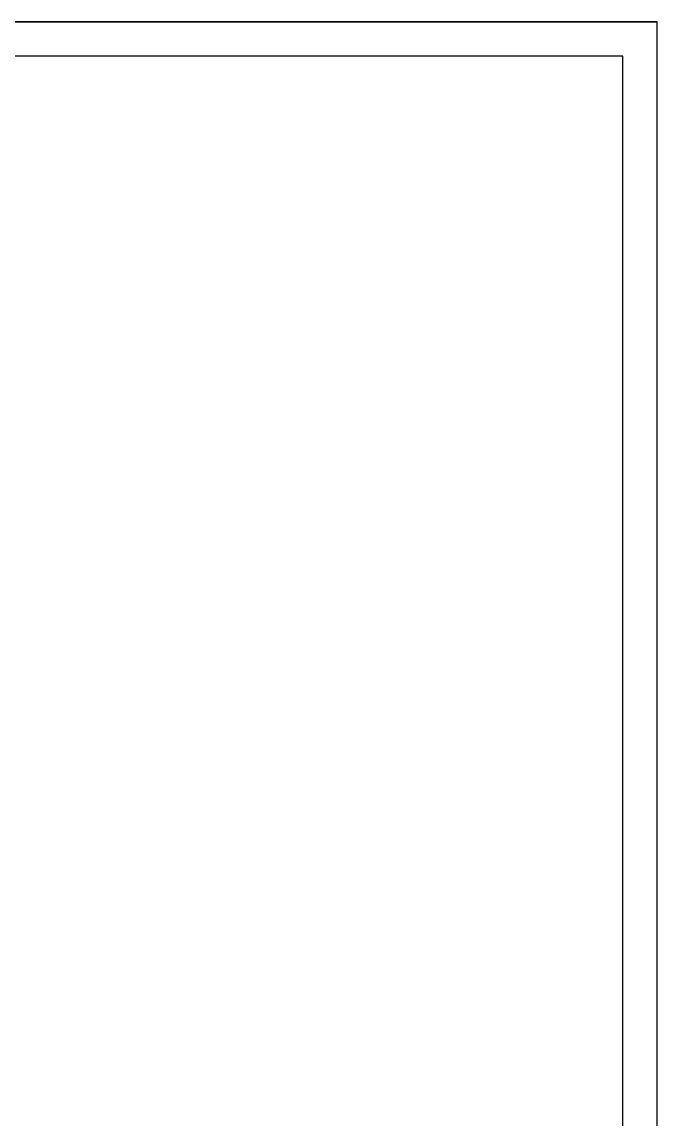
# Model space of a CAD drawing. Extents: x 0 to 420, y 0 to 297.
# Drawn here: x 327.4 to 420, y 137.2 to 297 of the extents above; entities that cross this region are included whole.
import ezdxf

# ---------------------------------------------------------------- set-up
doc = ezdxf.new("R2010")
doc.units = 0
doc.header["$LTSCALE"] = 23.1
doc.layers.get('0').update_dxf_attribs({"linetype": 'CONTINUOUS'})
doc.layers.add('90000_FRAME', color=7, linetype='CONTINUOUS')

msp = doc.modelspace()

# ---------------------------------------------------------------- linework, layer by layer
at = {"color": 7, "linetype": 'CONTINUOUS'}
for p in [(0, 297), (420, 0)]:
    msp.add_line(p, (420, 297), dxfattribs=at)
at = {"layer": '90000_FRAME', "color": 7, "linetype": 'CONTINUOUS'}
for p, q in [((420, 297), (0, 297)), ((420, 0), (420, 297)), ((415, 292), (5, 292)), ((415, 5), (415, 292))]:
    msp.add_line(p, q, dxfattribs=at)

doc.saveas('drawing.dxf')
